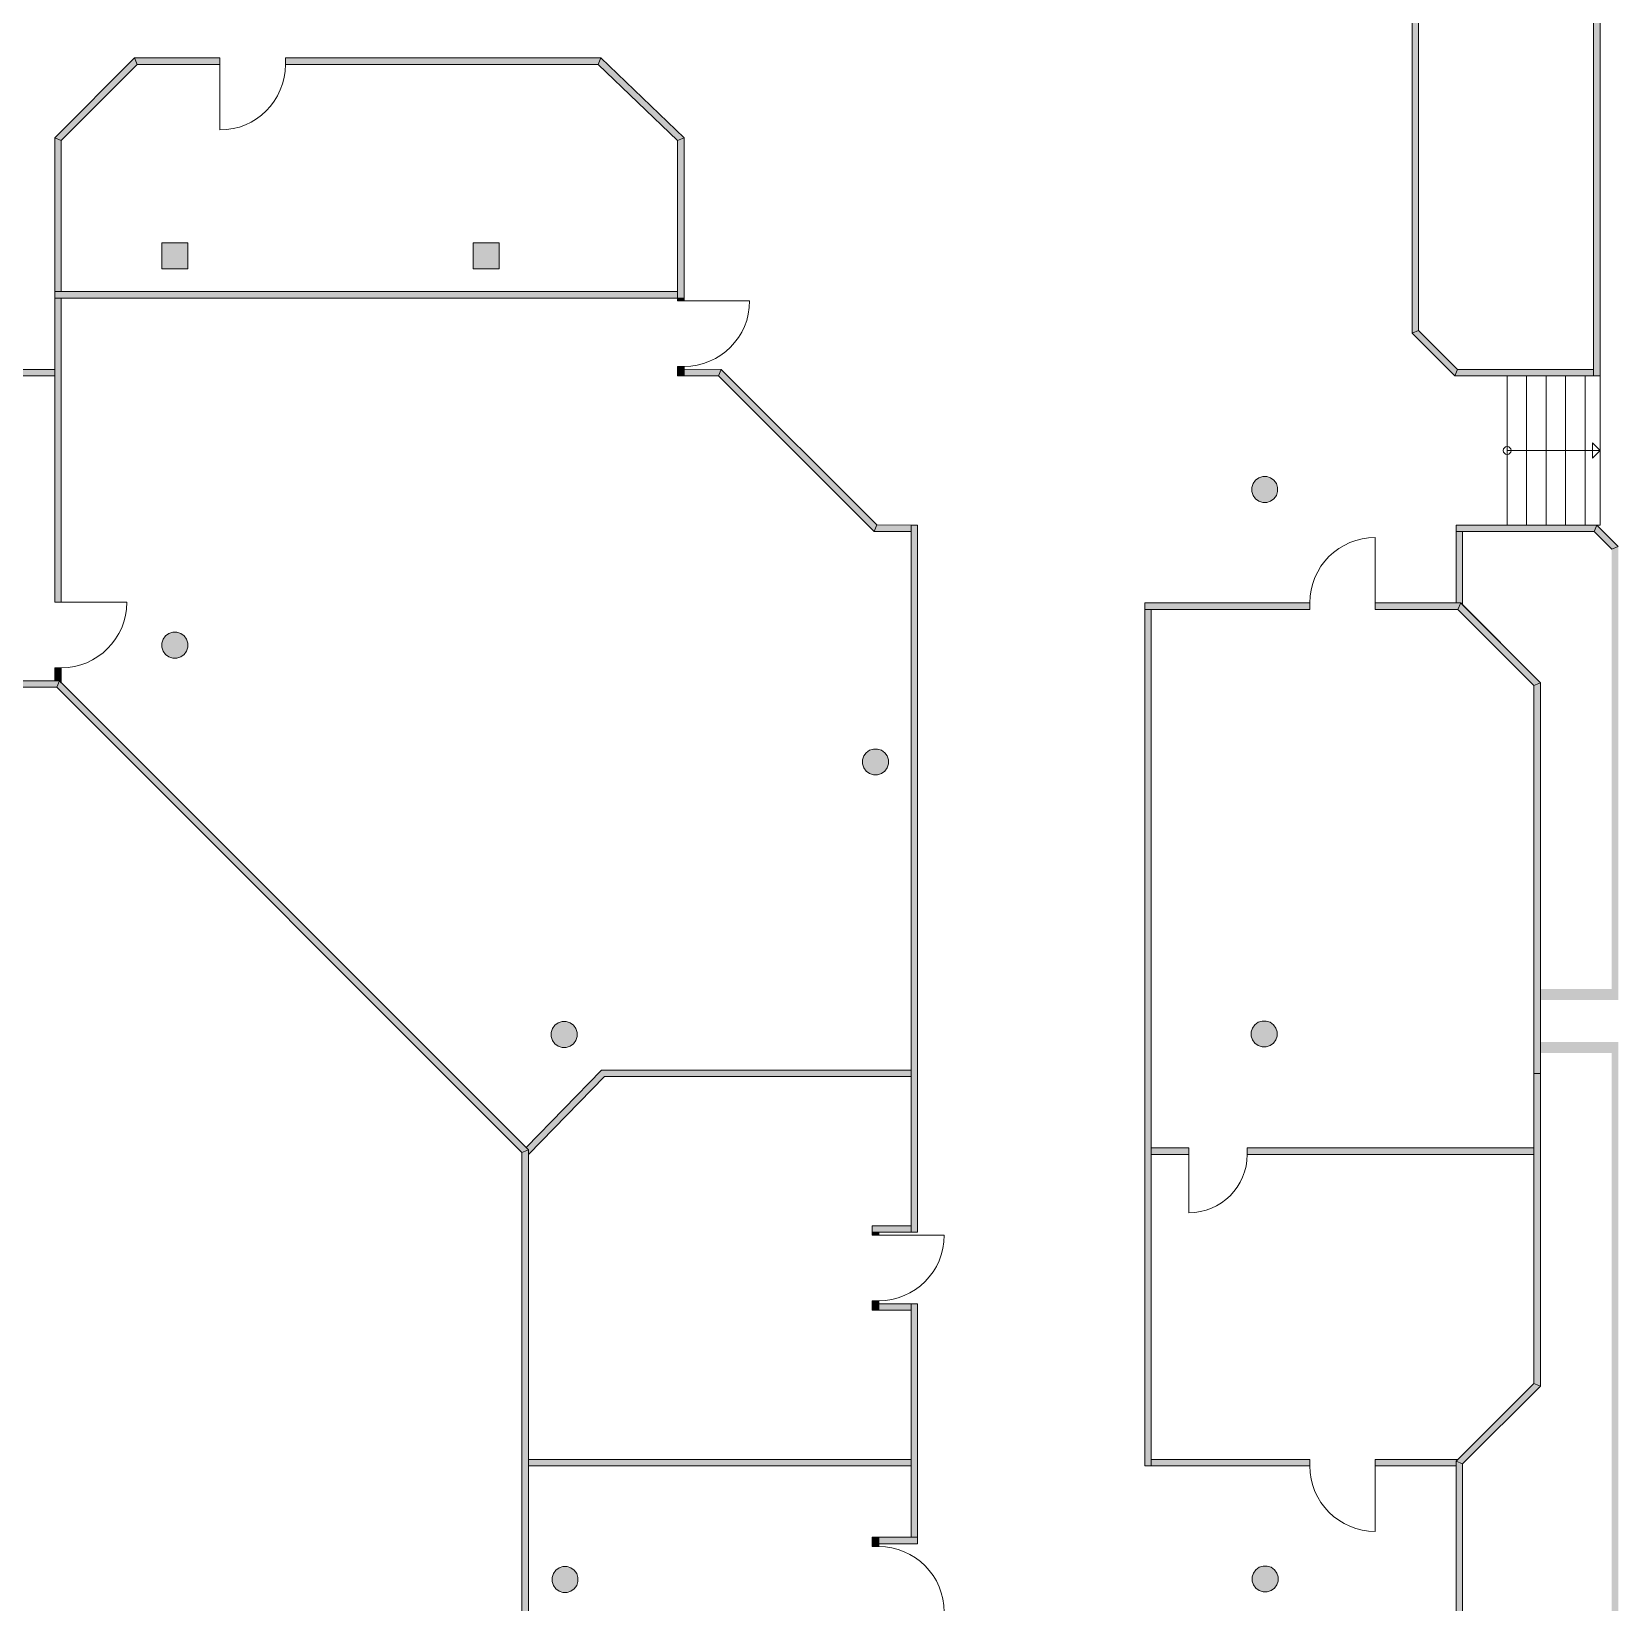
# Model space of a CAD drawing. Header units: inches. Extents: x 33931 to 204452, y 8264 to 159539.
# Drawn here: x 134395 to 158851, y 33762 to 57968 of the extents above; entities that cross this region are included whole.
import ezdxf

# ---------------------------------------------------------------- set-up
doc = ezdxf.new("R2010")
doc.units = ezdxf.units.IN
doc.header["$LTSCALE"] = 200
doc.header["$MEASUREMENT"] = 0
doc.linetypes.add('AUSGEZOGEN', pattern=[0])
doc.linetypes.add('Standardmuster', pattern=[0])
doc.layers.add('Grundebene', color=7, linetype='Continuous')

# ---------------------------------------------------------------- blocks, each defined once
blk = doc.blocks.new('COMPLEXOBJECT_14-346B')
at = {"layer": 'Grundebene', "color": 18, "linetype": 'AUSGEZOGEN', "lineweight": 13, "true_color": 0x000000}
for points in [[(116895.957615, 52763.75), (110850.957615, 52763.75), (110850.957615, 52663.75), (116895.957615, 52663.75), (116895.957615, 52763.75)], [(117905.957615, 52663.75), (121695.957615, 52663.75), (121695.957615, 52763.75), (117905.957615, 52763.75), (117905.957615, 52663.75)], [(132495.957615, 52763.75), (122705.957615, 52763.75), (122705.957615, 52663.75), (132495.957615, 52663.75), (132495.957615, 52763.75)], [(134750.957615, 52763.75), (133505.957615, 52763.75), (133505.957615, 52663.75), (134750.957615, 52663.75), (134750.957615, 52763.75)]]:
    blk.add_lwpolyline(points, dxfattribs=at)
blk = doc.blocks.new('COMPLEXOBJECT_43-3506')
at = {"layer": 'Grundebene', "color": 18, "linetype": 'AUSGEZOGEN', "lineweight": 13, "true_color": 0x000000}
for points in [[(136021.668295, 57463.75), (137295.957615, 57463.75), (137295.957615, 57563.75), (135980.246935, 57563.75), (136021.668295, 57463.75)], [(143168.874005, 57563.75), (138305.957615, 57563.75), (138305.957615, 57463.75), (143128.693395, 57463.75), (143168.874005, 57563.75)]]:
    blk.add_lwpolyline(points, dxfattribs=at)
blk = doc.blocks.new('COMPLEXOBJECT_56-356E')
at = {"layer": 'Grundebene', "color": 18, "linetype": 'AUSGEZOGEN', "lineweight": 13, "true_color": 0x000000}
for points in [[(154095.957615, 49163.75), (151550.957615, 49163.75), (151550.957615, 49063.75), (154095.957615, 49063.75), (154095.957615, 49163.75)], [(155105.957615, 49163.75), (155105.957615, 49063.75), (156380.246935, 49063.75), (156421.668295, 49163.75), (155105.957615, 49163.75)]]:
    blk.add_lwpolyline(points, dxfattribs=at)
blk = doc.blocks.new('COMPLEXOBJECT_58-3576')
at = {"layer": 'Grundebene', "color": 18, "linetype": 'AUSGEZOGEN', "lineweight": 13, "true_color": 0x000000}
for points in [[(151650.957615, 35863.75), (154095.957615, 35863.75), (154095.957615, 35963.75), (151650.957615, 35963.75), (151650.957615, 35863.75)], [(156350.957615, 35934.46068), (156380.246935, 35963.75), (155105.957615, 35963.75), (155105.957615, 35863.75), (156350.957615, 35863.75), (156350.957615, 35934.46068)]]:
    blk.add_lwpolyline(points, dxfattribs=at)
blk = doc.blocks.new('COMPLEXOBJECT_98-3661')
at = {"layer": 'Grundebene', "color": 18, "linetype": 'AUSGEZOGEN', "lineweight": 13, "true_color": 0x000000}
for points in [[(147350.957615, 39463.75), (147350.957615, 39418.75), (147450.957615, 39418.75), (147450.957615, 39463.75), (147350.957615, 39463.75)], [(147350.957615, 38408.75), (147350.957615, 38263.75), (147450.957615, 38263.75), (147450.957615, 38408.75), (147350.957615, 38408.75)]]:
    blk.add_lwpolyline(points, dxfattribs=at)
blk = doc.blocks.new('COMPLEXOBJECT_100-3669')
at = {"layer": 'Grundebene', "color": 18, "linetype": 'AUSGEZOGEN', "lineweight": 13, "true_color": 0x000000}
for points in [[(147450.999695, 34618.75), (147451.011775, 34763.65), (147351.111775, 34763.65), (147351.099695, 34618.75833), (147450.999695, 34618.75)], [(147450.915525, 33608.75), (147351.015535, 33608.75833), (147351.011775, 33563.75), (147450.911775, 33563.75), (147450.915525, 33608.75)]]:
    blk.add_lwpolyline(points, dxfattribs=at)
blk = doc.blocks.new('COMPLEXOBJECT_101-367E')
at = {"layer": 'Grundebene', "color": 18, "linetype": 'AUSGEZOGEN', "lineweight": 13, "true_color": 0x000000}
for points in [[(144350.957615, 53863.75), (144350.957615, 53819.72189), (144450.957615, 53819.72189), (144450.957615, 53863.75), (144350.957615, 53863.75)], [(144450.957615, 52665.69315), (144450.957615, 52809.72189), (144350.957615, 52809.72189), (144350.957615, 52666.04651), (144450.957615, 52665.69315)]]:
    blk.add_lwpolyline(points, dxfattribs=at)
blk = doc.blocks.new('door-50AD')
at = {"layer": 'Grundebene', "color": 18, "linetype": 'Standardmuster', "lineweight": 13, "true_color": 0x000000}
blk.add_line((155105.957615, 35863.75), (155105.957615, 34853.75), dxfattribs=at)
blk.add_arc((155105.957615, 35863.75), 1010, 180, 270, dxfattribs=at)
blk = doc.blocks.new('door-50FF')
at = {"layer": 'Grundebene', "color": 18, "linetype": 'Standardmuster', "lineweight": 13, "true_color": 0x000000}
blk.add_line((147451, 33609), (148461, 33609), dxfattribs=at)
blk.add_arc((147451, 33609), 1010, 359.9952, 89.9952, dxfattribs=at)
blk = doc.blocks.new('door-5109')
at = {"layer": 'Grundebene', "color": 18, "linetype": 'Standardmuster', "lineweight": 13, "true_color": 0x000000}
blk.add_line((147450.957615, 39418.75), (148460.957615, 39418.75), dxfattribs=at)
blk.add_arc((147450.957615, 39418.75), 1010, 270, 0, dxfattribs=at)
blk = doc.blocks.new('door-5171')
at = {"layer": 'Grundebene', "color": 18, "linetype": 'Standardmuster', "lineweight": 13, "true_color": 0x000000}
blk.add_line((152230.957615, 40663.75), (152230.957615, 39763.75), dxfattribs=at)
blk.add_arc((152230.957615, 40663.75), 900, 270, 0, dxfattribs=at)
blk = doc.blocks.new('door-517B')
at = {"layer": 'Grundebene', "color": 18, "linetype": 'Standardmuster', "lineweight": 13, "true_color": 0x000000}
blk.add_line((155105.957615, 49163.75), (155105.957615, 50173.75), dxfattribs=at)
blk.add_arc((155105.957615, 49163.75), 1010, 90, 180, dxfattribs=at)
blk = doc.blocks.new('door-5183')
at = {"layer": 'Grundebene', "color": 18, "linetype": 'Standardmuster', "lineweight": 13, "true_color": 0x000000}
blk.add_line((144450.957615, 53819.72189), (145460.957615, 53819.72189), dxfattribs=at)
blk.add_arc((144450.957615, 53819.72189), 1010, 270, 0, dxfattribs=at)
blk = doc.blocks.new('door-52A6')
at = {"layer": 'Grundebene', "color": 18, "linetype": 'Standardmuster', "lineweight": 13, "true_color": 0x000000}
blk.add_line((137295.957615, 57463.75), (137295.957615, 56453.75), dxfattribs=at)
blk.add_arc((137295.957615, 57463.75), 1010, 270, 0, dxfattribs=at)
blk = doc.blocks.new('door-52B8')
at = {"layer": 'Grundebene', "color": 18, "linetype": 'Standardmuster', "lineweight": 13, "true_color": 0x000000}
blk.add_line((134850.957615, 49173.75), (135860.957615, 49173.75), dxfattribs=at)
blk.add_arc((134850.957615, 49173.75), 1010, 270, 0, dxfattribs=at)

msp = doc.modelspace()

# ---------------------------------------------------------------- hatches: boundary and pattern name
at = {"layer": 'Grundebene', "true_color": 0x000000, "transparency": 33554687}
for points in [[(155771.668295, 59428.80654), (155771.668295, 53363.75), (155671.668295, 53322.32865), (155671.668295, 59387.73138)], [(158571.668295, 58413.75), (158571.668295, 52663.75), (158471.668295, 52663.75), (158471.668295, 58372.32865)], [(136021.668295, 57463.75), (134850.957615, 56293.03932), (134750.957615, 56334.46068), (135980.246935, 57563.75)], [(137295.957615, 57463.75), (136021.668295, 57463.75), (135980.246935, 57563.75), (137295.957615, 57563.75)], [(138305.957615, 57563.75), (143168.874005, 57563.75), (143128.693395, 57463.75), (138305.957615, 57463.75)], [(144350.957615, 56292.41346), (143128.693395, 57463.75), (143168.874005, 57563.75), (144450.957615, 56335.08654)], [(134750.957615, 53963.75), (134750.957615, 56334.46068), (134850.957615, 56293.03932), (134850.957615, 53963.75)], [(144350.957615, 53863.75), (144350.957615, 56292.41346), (144450.957615, 56335.08654), (144450.957615, 53863.75)], [(136800.957615, 54313.75), (136400.957615, 54313.75), (136400.957615, 54713.75), (136800.957615, 54713.75)], [(141600.957615, 54313.75), (141200.957615, 54313.75), (141200.957615, 54713.75), (141600.957615, 54713.75)], [(144350.957615, 53863.75), (134750.957615, 53863.75), (134750.957615, 53963.75), (144350.957615, 53963.75)], [(134750.957615, 53863.75), (134850.957615, 53863.75), (134850.957615, 49173.75), (134750.957615, 49173.75)], [(144350.957615, 53819.72189), (144350.957615, 53863.75), (144450.957615, 53863.75), (144450.957615, 53819.72189)], [(155771.668295, 53363.75), (156371.668295, 52763.75), (156330.246935, 52663.75), (155671.668295, 53322.32865)], [(133505.957615, 52763.75), (134750.957615, 52763.75), (134750.957615, 52663.75), (133505.957615, 52663.75)], [(144450.957615, 52809.72189), (144450.957615, 52665.69315), (144350.957615, 52666.04651), (144350.957615, 52809.72189)], [(144980.163515, 52663.82311), (144450.957615, 52665.69315), (144450.957615, 52765.69378), (145021.716745, 52763.6769)], [(145021.716745, 52763.6769), (147421.747675, 50366.05537), (147380.144745, 50266.23694), (144980.163515, 52663.82311)], [(156371.668295, 52763.75), (158471.668295, 52763.75), (158471.668295, 52663.75), (156330.246935, 52663.75)], [(153369.411475, 51112.92448), (153432.503755, 51112.92448), (153492.508065, 51093.42789), (153543.550795, 51056.34318), (153580.635505, 51005.30046), (153600.132085, 50945.29614), (153600.132085, 50882.20386), (153580.635505, 50822.19955), (153543.550795, 50771.15682), (153492.508065, 50734.07211), (153432.503755, 50714.57553), (153369.411475, 50714.57553), (153309.407155, 50734.07211), (153258.364435, 50771.15682), (153221.279725, 50822.19955), (153201.783135, 50882.20386), (153201.783135, 50945.29614), (153221.279725, 51005.30046), (153258.364435, 51056.34318), (153309.407155, 51093.42789)], [(147421.747675, 50366.05537), (147950.868145, 50363.74618), (147951.046925, 50263.74619), (147380.144745, 50266.23694)], [(147951.046925, 50263.74619), (147950.868145, 50363.74618), (148050.868295, 50363.75382), (148050.926295, 39463.75053), (147950.926145, 39463.75), (147950.913375, 41863.75)], [(156350.957615, 50363.75), (158521.668295, 50363.75), (158480.246935, 50263.75), (156350.957615, 50263.75)], [(156350.957615, 49163.75), (156350.957615, 50263.75), (156450.957615, 50263.75), (156450.957615, 49134.46068), (156421.668295, 49163.75)], [(158521.668295, 50363.75), (158850.957615, 50034.46068), (158750.957615, 49993.03932), (158480.246935, 50263.75)], [(151550.957615, 49163.75), (154095.957615, 49163.75), (154095.957615, 49063.75), (151550.957615, 49063.75)], [(155105.957615, 49063.75), (155105.957615, 49163.75), (156421.668295, 49163.75), (156380.246935, 49063.75)], [(156421.668295, 49163.75), (157650.957615, 47934.46068), (157550.957615, 47893.03932), (156380.246935, 49063.75)], [(151550.957615, 35863.75), (151550.957615, 49063.75), (151650.957615, 49063.75), (151650.957615, 35863.75)], [(136569.411475, 48712.92448), (136632.503755, 48712.92448), (136692.508065, 48693.42789), (136743.550795, 48656.34318), (136780.635505, 48605.30046), (136800.132085, 48545.29614), (136800.132085, 48482.20386), (136780.635505, 48422.19955), (136743.550795, 48371.15682), (136692.508065, 48334.07211), (136632.503755, 48314.57553), (136569.411475, 48314.57553), (136509.407155, 48334.07211), (136458.364435, 48371.15682), (136421.279725, 48422.19955), (136401.783135, 48482.20386), (136401.783135, 48545.29614), (136421.279725, 48605.30046), (136458.364435, 48656.34318), (136509.407155, 48693.42789)], [(134780.175505, 47863.75), (119800.957615, 47863.75), (119800.957615, 47963.75), (134821.739715, 47963.75)], [(134850.957615, 48163.75), (134850.957615, 47934.53153), (134821.739715, 47963.75), (134750.957615, 47963.75), (134750.957615, 48163.75)], [(141950.986285, 40693.08187), (134780.175505, 47863.75), (134821.739715, 47963.75), (142050.928945, 40734.41813)], [(157650.957615, 47934.46068), (157650.957615, 41913.75), (157550.957615, 41913.75), (157550.957615, 47893.03932)], [(147369.411475, 46912.92448), (147432.503755, 46912.92448), (147492.508065, 46893.42789), (147543.550795, 46856.34318), (147580.635505, 46805.30046), (147600.132085, 46745.29614), (147600.132085, 46682.20386), (147580.635505, 46622.19955), (147543.550795, 46571.15682), (147492.508065, 46534.07211), (147432.503755, 46514.57553), (147369.411475, 46514.57553), (147309.407155, 46534.07211), (147258.364435, 46571.15682), (147221.279725, 46622.19955), (147201.783135, 46682.20386), (147201.783135, 46745.29614), (147221.279725, 46805.30046), (147258.364435, 46856.34318), (147309.407155, 46893.42789)], [(157650.957615, 43215), (158750.957615, 43215), (158750.957615, 43045), (157650.957615, 43045)], [(142569.411475, 42712.92448), (142632.503755, 42712.92448), (142692.508065, 42693.42789), (142743.550795, 42656.34318), (142780.635505, 42605.30046), (142800.132085, 42545.29614), (142800.132085, 42482.20386), (142780.635505, 42422.19955), (142743.550795, 42371.15682), (142692.508065, 42334.07211), (142632.503755, 42314.57553), (142569.411475, 42314.57553), (142509.407155, 42334.07211), (142458.364435, 42371.15682), (142421.279725, 42422.19955), (142401.783135, 42482.20386), (142401.783135, 42545.29614), (142421.279725, 42605.30046), (142458.364435, 42656.34318), (142509.407155, 42693.42789)], [(153592.958865, 42552.46936), (153592.958865, 42489.37709), (153573.462275, 42429.37277), (153536.377575, 42378.33004), (153485.334845, 42341.24534), (153425.330525, 42321.74875), (153362.238255, 42321.74875), (153302.233935, 42341.24534), (153251.191215, 42378.33004), (153214.106505, 42429.37277), (153194.609915, 42489.37709), (153194.609915, 42552.46936), (153214.106505, 42612.47368), (153251.191215, 42663.5164), (153302.233935, 42700.60111), (153362.238255, 42720.0977), (153425.330525, 42720.0977), (153485.334845, 42700.60111), (153536.377575, 42663.5164), (153573.462275, 42612.47368)], [(157650.957615, 42398.75), (158750.957615, 42398.75), (158750.957615, 42228.75), (157650.957615, 42228.75)], [(142050.928945, 40662.80092), (143222.037695, 41863.75), (143222.037695, 41963.75), (143179.877525, 41963.75), (142015.571154, 40769.776619), (142050.928945, 40734.41813)], [(147950.912845, 41963.75), (143222.037695, 41963.75), (143222.037695, 41863.75), (147950.912845, 41863.75)], [(157650.957615, 41913.75), (157650.957615, 37093.03932), (157550.957615, 37134.46068), (157550.957615, 41913.75)], [(141950.986775, 15492.729), (141950.986375, 35963.75), (141950.986285, 40693.08187), (142050.928945, 40734.41813), (142050.928855, 35963.75), (142050.928455, 15534.77101)], [(151650.957615, 40663.75), (151650.957615, 40763.75), (152230.957615, 40763.75), (152230.957615, 40663.75)], [(153130.957615, 40663.75), (153130.957615, 40763.75), (157550.957615, 40763.75), (157550.957615, 40663.75)], [(147350.957615, 39563.75), (147950.925615, 39563.75), (147950.925875, 39463.75), (147350.957615, 39463.75)], [(147350.957615, 39418.75), (147350.957615, 39463.75), (147450.957615, 39463.75), (147450.957615, 39418.75)], [(147350.957615, 38263.75), (147350.957615, 38408.75), (147450.957615, 38408.75), (147450.957615, 38263.75)], [(147950.932265, 38263.75), (147450.957615, 38263.75), (147450.957615, 38363.75), (147950.931995, 38363.75)], [(148050.932155, 38363.75054), (148050.951305, 34763.65), (147950.951145, 34763.65), (147950.931995, 38363.75)], [(157650.957615, 37093.03932), (156450.957615, 35893.03932), (156350.957615, 35934.46068), (157550.957615, 37134.46068)], [(142050.928845, 35963.75), (147950.944765, 35963.75), (147950.945025, 35863.75), (142050.928845, 35863.75)], [(154095.957615, 35863.75), (151650.957615, 35863.75), (151650.957615, 35963.75), (154095.957615, 35963.75)], [(156380.246935, 35963.75), (156350.957615, 35934.46068), (156350.957615, 35863.75), (155105.957615, 35863.75), (155105.957615, 35963.75)], [(156450.957615, 35893.03932), (156450.957615, 31693.03932), (156350.957615, 31734.46068), (156350.957615, 35934.46068)], [(147451.011775, 34763.65), (147450.999695, 34618.75), (147351.099695, 34618.75833), (147351.111775, 34763.65)], [(148050.951835, 34663.75), (147451.003445, 34663.75), (147451.011775, 34763.65), (148050.951305, 34763.65)], [(142583.891725, 34312.92448), (142646.984005, 34312.92448), (142706.988325, 34293.42789), (142758.031045, 34256.34318), (142795.115755, 34205.30046), (142814.612345, 34145.29614), (142814.612345, 34082.20387), (142795.115755, 34022.19955), (142758.031045, 33971.15682), (142706.988325, 33934.07211), (142646.984005, 33914.57553), (142583.891725, 33914.57553), (142523.887415, 33934.07211), (142472.844685, 33971.15682), (142435.759975, 34022.19955), (142416.263395, 34082.20387), (142416.263395, 34145.29614), (142435.759975, 34205.30046), (142472.844685, 34256.34318), (142523.887415, 34293.42789)], [(153376.718505, 34320.0977), (153439.810785, 34320.0977), (153499.815105, 34300.60111), (153550.857825, 34263.5164), (153587.942535, 34212.47368), (153607.439115, 34152.46936), (153607.439115, 34089.37709), (153587.942535, 34029.37277), (153550.857825, 33978.33004), (153499.815105, 33941.24534), (153439.810785, 33921.74875), (153376.718505, 33921.74875), (153316.714185, 33941.24534), (153265.671465, 33978.33004), (153228.586755, 34029.37277), (153209.090175, 34089.37709), (153209.090175, 34152.46936), (153228.586755, 34212.47368), (153265.671465, 34263.5164), (153316.714185, 34300.60111)]]:
    msp.add_hatch(color=18, dxfattribs=at).paths.add_polyline_path(points, flags=0)
h = msp.add_hatch(color=18, dxfattribs=at)
h.paths.add_polyline_path([(158850.677136, 42398.75), (158750.677136, 42398.75), (158750.677136, 29373.802859), (158850.677136, 29334.258109)], flags=0)
h.paths.add_polyline_path([(158750.677136, 49993.319799), (158750.677136, 43045.144323), (158850.677136, 43045.144323), (158850.677136, 50034.741159)], flags=0)

# ---------------------------------------------------------------- linework, layer by layer
at = {"layer": 'Grundebene', "color": 18, "linetype": 'AUSGEZOGEN', "lineweight": 13, "true_color": 0x000000}
for p, q in [((155771.668295, 53363.75), (155771.668295, 59428.80654)), ((155671.668295, 59387.73138), (155671.668295, 53322.32865)), ((158471.668295, 58372.32865), (158471.668295, 52763.75)), ((158571.668295, 56363.5685), (158571.668295, 58413.75)), ((135980.246935, 57563.75), (134750.957615, 56334.46068)), ((137295.957615, 57563.75), (135980.246935, 57563.75)), ((137295.957615, 57563.75), (137295.957615, 57463.75)), ((137295.957615, 57463.75), (137295.957615, 57563.75)), ((143168.874005, 57563.75), (138305.957615, 57563.75)), ((138305.957615, 57463.75), (138305.957615, 57563.75)), ((138305.957615, 57563.75), (138305.957615, 57463.75)), ((144450.957615, 56335.08654), (143168.874005, 57563.75)), ((134850.957615, 56293.03932), (136021.668295, 57463.75)), ((136021.668295, 57463.75), (137295.957615, 57463.75)), ((138305.957615, 57463.75), (143128.693395, 57463.75)), ((143128.693395, 57463.75), (144350.957615, 56292.41346)), ((134750.957615, 56334.46068), (134750.957615, 53963.75)), ((134850.957615, 53963.75), (134850.957615, 56293.03932)), ((144350.957615, 56292.41346), (144350.957615, 53963.75)), ((144450.957615, 53863.75), (144450.957615, 56335.08654)), ((158571.668295, 56363.5685), (158571.668295, 52663.75)), ((158571.668295, 52663.75), (158571.668295, 56363.5685)), ((136800.957615, 54713.75), (136400.957615, 54713.75)), ((136400.957615, 54713.75), (136400.957615, 54313.75)), ((136800.957615, 54313.75), (136800.957615, 54713.75)), ((141600.957615, 54713.75), (141200.957615, 54713.75)), ((141200.957615, 54713.75), (141200.957615, 54313.75)), ((141600.957615, 54313.75), (141600.957615, 54713.75)), ((136400.957615, 54313.75), (136800.957615, 54313.75)), ((141200.957615, 54313.75), (141600.957615, 54313.75)), ((134750.957615, 53963.75), (134750.957615, 53863.75)), ((134750.957615, 53863.75), (134750.957615, 52763.75)), ((144350.957615, 53963.75), (134850.957615, 53963.75)), ((134850.957615, 53863.75), (144350.957615, 53863.75)), ((144350.957615, 53863.75), (144350.957615, 53819.72189)), ((144450.957615, 53819.72189), (144350.957615, 53819.72189)), ((144450.957615, 53819.72189), (144450.957615, 53863.75)), ((155671.668295, 53322.32865), (156330.246935, 52663.75)), ((156371.668295, 52763.75), (155771.668295, 53363.75)), ((134750.957615, 52763.75), (133505.957615, 52763.75)), ((133505.957615, 52663.75), (134750.957615, 52663.75)), ((134750.957615, 52663.75), (134750.957615, 49173.75)), ((144350.957615, 52809.72189), (144450.957615, 52809.72189)), ((144350.957615, 52809.72189), (144350.957615, 52666.04651)), ((144350.957615, 52666.04651), (144450.957615, 52665.69315)), ((144450.957615, 52765.69378), (144450.957615, 52809.72189)), ((145021.716745, 52763.6769), (144450.957615, 52765.69378)), ((144450.957615, 52665.69315), (144980.163515, 52663.82311)), ((144980.163515, 52663.82311), (147380.144745, 50266.23694)), ((147421.747675, 50366.05537), (145021.716745, 52763.6769)), ((156330.246935, 52663.75), (158471.668295, 52663.75)), ((158471.668295, 52763.75), (156371.668295, 52763.75)), ((157138.498045, 52663.75), (157138.498045, 50363.75)), ((157438.498045, 52663.75), (157138.498045, 52663.75)), ((157738.498045, 52663.75), (157438.498045, 52663.75)), ((157438.498045, 52663.75), (157438.498045, 50363.75)), ((158038.498045, 52663.75), (157738.498045, 52663.75)), ((157738.498045, 52663.75), (157738.498045, 50363.75)), ((158338.498045, 52663.75), (158038.498045, 52663.75)), ((158038.498045, 52663.75), (158038.498045, 50363.75)), ((158571.668295, 52663.75), (158338.498045, 52663.75)), ((158338.498045, 52663.75), (158338.498045, 50363.75)), ((158471.668295, 52663.75), (158571.668295, 52663.75)), ((158571.668295, 50363.75), (158571.668295, 52663.75)), ((157138.498045, 51513.75), (158571.668295, 51513.75)), ((153221.279725, 51005.30046), (153201.783135, 50945.29614)), ((153201.783135, 50945.29614), (153201.783135, 50882.20386)), ((153201.783135, 50882.20386), (153221.279725, 50822.19955)), ((153258.364435, 51056.34318), (153221.279725, 51005.30046)), ((153309.407155, 51093.42789), (153258.364435, 51056.34318)), ((153369.411475, 51112.92448), (153309.407155, 51093.42789)), ((153432.503755, 51112.92448), (153369.411475, 51112.92448)), ((153492.508065, 51093.42789), (153432.503755, 51112.92448)), ((153543.550795, 51056.34318), (153492.508065, 51093.42789)), ((153580.635505, 51005.30046), (153543.550795, 51056.34318)), ((153600.132085, 50945.29614), (153580.635505, 51005.30046)), ((153580.635505, 50822.19955), (153600.132085, 50882.20386)), ((153600.132085, 50882.20386), (153600.132085, 50945.29614)), ((153221.279725, 50822.19955), (153258.364435, 50771.15682)), ((153258.364435, 50771.15682), (153309.407155, 50734.07211)), ((153309.407155, 50734.07211), (153369.411475, 50714.57553)), ((153369.411475, 50714.57553), (153432.503755, 50714.57553)), ((153432.503755, 50714.57553), (153492.508065, 50734.07211)), ((153492.508065, 50734.07211), (153543.550795, 50771.15682)), ((153543.550795, 50771.15682), (153580.635505, 50822.19955)), ((147380.144745, 50266.23694), (147951.046925, 50263.74619)), ((147950.868145, 50363.74618), (147421.747675, 50366.05537)), ((148050.868295, 50363.75382), (147950.868145, 50363.74618)), ((147951.046925, 50263.74619), (147950.913375, 41863.75)), ((148050.926295, 39463.75053), (148050.868295, 50363.75382)), ((156350.957615, 50363.75), (156350.957615, 50263.75)), ((158521.668295, 50363.75), (156350.957615, 50363.75)), ((156350.957615, 50263.75), (156350.957615, 49163.75)), ((156450.957615, 49134.46068), (156450.957615, 50263.75)), ((156450.957615, 50263.75), (158480.246935, 50263.75)), ((157138.498045, 50363.75), (157438.498045, 50363.75)), ((157438.498045, 50363.75), (157738.498045, 50363.75)), ((157738.498045, 50363.75), (158038.498045, 50363.75)), ((158038.498045, 50363.75), (158338.498045, 50363.75)), ((158338.498045, 50363.75), (158571.668295, 50363.75)), ((158480.246935, 50263.75), (158750.957615, 49993.03932)), ((158521.668295, 50363.75), (158850.957615, 50034.46068)), ((158850.957615, 50034.46068), (158521.668295, 50363.75)), ((158571.668295, 50363.75), (158521.668295, 50363.75)), ((134750.957615, 49173.75), (134850.957615, 49173.75)), ((134850.957615, 49173.75), (134750.957615, 49173.75)), ((151550.957615, 49163.75), (151550.957615, 49063.75)), ((154095.957615, 49163.75), (151550.957615, 49163.75)), ((154095.957615, 49163.75), (154095.957615, 49063.75)), ((154095.957615, 49063.75), (154095.957615, 49163.75)), ((156350.957615, 49163.75), (155105.957615, 49163.75)), ((155105.957615, 49063.75), (155105.957615, 49163.75)), ((155105.957615, 49163.75), (155105.957615, 49063.75)), ((151550.957615, 49063.75), (151550.957615, 35863.75)), ((151650.957615, 49063.75), (154095.957615, 49063.75)), ((151650.957615, 35963.75), (151650.957615, 49063.75)), ((155105.957615, 49063.75), (156380.246935, 49063.75)), ((156380.246935, 49063.75), (157550.957615, 47893.03932)), ((157650.957615, 47934.46068), (156450.957615, 49134.46068)), ((136509.407155, 48693.42789), (136458.364435, 48656.34318)), ((136569.411475, 48712.92448), (136509.407155, 48693.42789)), ((136632.503755, 48712.92448), (136569.411475, 48712.92448)), ((136692.508065, 48693.42789), (136632.503755, 48712.92448)), ((136743.550795, 48656.34318), (136692.508065, 48693.42789)), ((136421.279725, 48605.30046), (136401.783135, 48545.29614)), ((136401.783135, 48545.29614), (136401.783135, 48482.20386)), ((136401.783135, 48482.20386), (136421.279725, 48422.19955)), ((136458.364435, 48656.34318), (136421.279725, 48605.30046)), ((136780.635505, 48605.30046), (136743.550795, 48656.34318)), ((136800.132085, 48545.29614), (136780.635505, 48605.30046)), ((136780.635505, 48422.19955), (136800.132085, 48482.20386)), ((136800.132085, 48482.20386), (136800.132085, 48545.29614)), ((136421.279725, 48422.19955), (136458.364435, 48371.15682)), ((136458.364435, 48371.15682), (136509.407155, 48334.07211)), ((136509.407155, 48334.07211), (136569.411475, 48314.57553)), ((136569.411475, 48314.57553), (136632.503755, 48314.57553)), ((136632.503755, 48314.57553), (136692.508065, 48334.07211)), ((136692.508065, 48334.07211), (136743.550795, 48371.15682)), ((136743.550795, 48371.15682), (136780.635505, 48422.19955)), ((134821.739715, 47963.75), (123950.957615, 47963.75)), ((134850.957615, 48163.75), (134750.957615, 48163.75)), ((134750.957615, 48163.75), (134850.957615, 48163.75)), ((134750.957615, 47963.75), (134821.739715, 47963.75)), ((134780.175505, 47863.75), (134821.739715, 47963.75)), ((134821.739715, 47963.75), (134780.175505, 47863.75)), ((142050.928945, 40734.41813), (134821.739715, 47963.75)), ((134821.739715, 47963.75), (134850.957615, 47934.53153)), ((134850.957615, 47934.53153), (134850.957615, 48163.75)), ((157650.957615, 41913.75), (157650.957615, 47934.46068)), ((123950.957615, 47863.75), (134780.175505, 47863.75)), ((134780.175505, 47863.75), (141950.986285, 40693.08187)), ((157550.957615, 47893.03932), (157550.957615, 41913.75)), ((147221.279725, 46805.30046), (147201.783135, 46745.29614)), ((147201.783135, 46745.29614), (147201.783135, 46682.20386)), ((147258.364435, 46856.34318), (147221.279725, 46805.30046)), ((147309.407155, 46893.42789), (147258.364435, 46856.34318)), ((147369.411475, 46912.92448), (147309.407155, 46893.42789)), ((147432.503755, 46912.92448), (147369.411475, 46912.92448)), ((147492.508065, 46893.42789), (147432.503755, 46912.92448)), ((147543.550795, 46856.34318), (147492.508065, 46893.42789)), ((147580.635505, 46805.30046), (147543.550795, 46856.34318)), ((147600.132085, 46745.29614), (147580.635505, 46805.30046)), ((147600.132085, 46682.20386), (147600.132085, 46745.29614)), ((147201.783135, 46682.20386), (147221.279725, 46622.19955)), ((147221.279725, 46622.19955), (147258.364435, 46571.15682)), ((147258.364435, 46571.15682), (147309.407155, 46534.07211)), ((147309.407155, 46534.07211), (147369.411475, 46514.57553)), ((147369.411475, 46514.57553), (147432.503755, 46514.57553)), ((147432.503755, 46514.57553), (147492.508065, 46534.07211)), ((147492.508065, 46534.07211), (147543.550795, 46571.15682)), ((147543.550795, 46571.15682), (147580.635505, 46622.19955)), ((147580.635505, 46622.19955), (147600.132085, 46682.20386)), ((142421.279725, 42605.30046), (142401.783135, 42545.29614)), ((142458.364435, 42656.34318), (142421.279725, 42605.30046)), ((142509.407155, 42693.42789), (142458.364435, 42656.34318)), ((142569.411475, 42712.92448), (142509.407155, 42693.42789)), ((142632.503755, 42712.92448), (142569.411475, 42712.92448)), ((142692.508065, 42693.42789), (142632.503755, 42712.92448)), ((142743.550795, 42656.34318), (142692.508065, 42693.42789)), ((142780.635505, 42605.30046), (142743.550795, 42656.34318)), ((142800.132085, 42545.29614), (142780.635505, 42605.30046)), ((153214.106505, 42612.47368), (153194.609915, 42552.46936)), ((153251.191215, 42663.5164), (153214.106505, 42612.47368)), ((153302.233935, 42700.60111), (153251.191215, 42663.5164)), ((153362.238255, 42720.0977), (153302.233935, 42700.60111)), ((153425.330525, 42720.0977), (153362.238255, 42720.0977)), ((153485.334845, 42700.60111), (153425.330525, 42720.0977)), ((153536.377575, 42663.5164), (153485.334845, 42700.60111)), ((153573.462275, 42612.47368), (153536.377575, 42663.5164)), ((153592.958865, 42552.46936), (153573.462275, 42612.47368)), ((142401.783135, 42545.29614), (142401.783135, 42482.20386)), ((142401.783135, 42482.20386), (142421.279725, 42422.19955)), ((142421.279725, 42422.19955), (142458.364435, 42371.15682)), ((142458.364435, 42371.15682), (142509.407155, 42334.07211)), ((142509.407155, 42334.07211), (142569.411475, 42314.57553)), ((142569.411475, 42314.57553), (142632.503755, 42314.57553)), ((142632.503755, 42314.57553), (142692.508065, 42334.07211)), ((142692.508065, 42334.07211), (142743.550795, 42371.15682)), ((142743.550795, 42371.15682), (142780.635505, 42422.19955)), ((142780.635505, 42422.19955), (142800.132085, 42482.20386)), ((142800.132085, 42482.20386), (142800.132085, 42545.29614)), ((153194.609915, 42552.46936), (153194.609915, 42489.37709)), ((153194.609915, 42489.37709), (153214.106505, 42429.37277)), ((153214.106505, 42429.37277), (153251.191215, 42378.33004)), ((153251.191215, 42378.33004), (153302.233935, 42341.24534)), ((153302.233935, 42341.24534), (153362.238255, 42321.74875)), ((153362.238255, 42321.74875), (153425.330525, 42321.74875)), ((153425.330525, 42321.74875), (153485.334845, 42341.24534)), ((153485.334845, 42341.24534), (153536.377575, 42378.33004)), ((153536.377575, 42378.33004), (153573.462275, 42429.37277)), ((153573.462275, 42429.37277), (153592.958865, 42489.37709)), ((153592.958865, 42489.37709), (153592.958865, 42552.46936)), ((143179.877525, 41963.75), (142015.571155, 40769.77662)), ((142050.928945, 40662.80092), (143222.037695, 41863.75)), ((147950.912845, 41963.75), (143179.877525, 41963.75)), ((143222.037695, 41863.75), (147950.913375, 41863.75)), ((147950.913375, 41863.75), (147950.912845, 41963.75)), ((147950.913375, 41863.75), (147950.926145, 39463.75)), ((157550.957615, 41913.75), (157550.957615, 37134.46068)), ((157650.957615, 37093.03932), (157650.957615, 41913.75)), ((142050.928945, 40734.41813), (141950.986285, 40693.08187)), ((141950.986285, 40693.08187), (142050.928945, 40734.41813)), ((141950.986285, 40693.08187), (141950.986375, 35963.75)), ((142015.571155, 40769.77662), (142050.928945, 40734.41813)), ((142050.928855, 35963.75), (142050.928945, 40734.41813)), ((142050.928945, 40734.41813), (142050.928945, 40662.80092)), ((151650.957615, 40763.75), (152230.957615, 40763.75)), ((151650.957615, 40663.75), (152230.957615, 40663.75)), ((152230.957615, 40763.75), (152230.957615, 40663.75)), ((153130.957615, 40763.75), (153130.957615, 40663.75)), ((153130.957615, 40763.75), (157550.957615, 40763.75)), ((153130.957615, 40663.75), (157550.957615, 40663.75)), ((147350.957615, 39563.75), (147350.957615, 39463.75)), ((147950.925615, 39563.75), (147350.957615, 39563.75)), ((147350.957615, 39463.75), (147350.957615, 39418.75)), ((147450.957615, 39418.75), (147350.957615, 39418.75)), ((147450.957615, 39418.75), (147350.957615, 39418.75)), ((147450.957615, 39463.75), (147950.925875, 39463.75)), ((147950.925875, 39463.75), (147950.925615, 39563.75)), ((147950.926145, 39463.75), (148050.926295, 39463.75053)), ((147350.957615, 38408.75), (147450.957615, 38408.75)), ((147350.957615, 38408.75), (147450.957615, 38408.75)), ((147450.957615, 38363.75), (147450.957615, 38408.75)), ((147350.957615, 38263.75), (147450.957615, 38263.75)), ((147950.931995, 38363.75), (147450.957615, 38363.75)), ((147450.957615, 38263.75), (147950.932265, 38263.75)), ((148050.932155, 38363.75054), (147950.931995, 38363.75)), ((147950.931995, 38363.75), (147950.951145, 34763.65)), ((147950.932265, 38263.75), (147950.931995, 38363.75)), ((148050.951305, 34763.65), (148050.932155, 38363.75054)), ((157550.957615, 37134.46068), (156380.246935, 35963.75)), ((156450.957615, 35893.03932), (157650.957615, 37093.03932)), ((141950.986375, 35963.75), (141950.986775, 15492.729)), ((142050.928455, 15534.77101), (142050.928855, 35963.75)), ((142050.928845, 35963.75), (142050.928845, 35863.75)), ((147950.944765, 35963.75), (142050.928845, 35963.75)), ((147950.945025, 35863.75), (147950.944765, 35963.75)), ((154095.957615, 35963.75), (151650.957615, 35963.75)), ((154095.957615, 35963.75), (154095.957615, 35863.75)), ((155105.957615, 35863.75), (155105.957615, 35963.75)), ((156380.246935, 35963.75), (155105.957615, 35963.75)), ((142050.928845, 35863.75), (147950.945025, 35863.75)), ((151550.957615, 35863.75), (151650.957615, 35863.75)), ((151650.957615, 35863.75), (154095.957615, 35863.75)), ((155105.957615, 35863.75), (156350.957615, 35863.75)), ((156350.957615, 35863.75), (156350.957615, 31734.46068)), ((156450.957615, 31693.03932), (156450.957615, 35893.03932)), ((147351.111775, 34763.65), (147351.099695, 34618.75833)), ((147451.011775, 34763.65), (147351.111775, 34763.65)), ((147950.951145, 34763.65), (147451.011775, 34763.65)), ((148050.951835, 34663.75), (148050.951305, 34763.65)), ((147450.999695, 34618.75), (147351.099695, 34618.75833)), ((147351.099695, 34618.75833), (147450.999731, 34618.750001)), ((147450.999695, 34618.75), (147451.003445, 34663.75)), ((147451.003445, 34663.75), (148050.951835, 34663.75)), ((142472.844685, 34256.34318), (142435.759975, 34205.30046)), ((142523.887415, 34293.42789), (142472.844685, 34256.34318)), ((142583.891725, 34312.92448), (142523.887415, 34293.42789)), ((142646.984005, 34312.92448), (142583.891725, 34312.92448)), ((142706.988325, 34293.42789), (142646.984005, 34312.92448)), ((142758.031045, 34256.34318), (142706.988325, 34293.42789)), ((142795.115755, 34205.30046), (142758.031045, 34256.34318)), ((153265.671465, 34263.5164), (153228.586755, 34212.47368)), ((153316.714185, 34300.60111), (153265.671465, 34263.5164)), ((153376.718505, 34320.0977), (153316.714185, 34300.60111)), ((153439.810785, 34320.0977), (153376.718505, 34320.0977)), ((153499.815105, 34300.60111), (153439.810785, 34320.0977)), ((153550.857825, 34263.5164), (153499.815105, 34300.60111)), ((153587.942535, 34212.47368), (153550.857825, 34263.5164)), ((142435.759975, 34205.30046), (142416.263395, 34145.29614)), ((142416.263395, 34145.29614), (142416.263395, 34082.20387)), ((142416.263395, 34082.20387), (142435.759975, 34022.19955)), ((142435.759975, 34022.19955), (142472.844685, 33971.15682)), ((142758.031045, 33971.15682), (142795.115755, 34022.19955)), ((142814.612345, 34145.29614), (142795.115755, 34205.30046)), ((142795.115755, 34022.19955), (142814.612345, 34082.20387)), ((142814.612345, 34082.20387), (142814.612345, 34145.29614)), ((153228.586755, 34212.47368), (153209.090175, 34152.46936)), ((153209.090175, 34152.46936), (153209.090175, 34089.37709)), ((153209.090175, 34089.37709), (153228.586755, 34029.37277)), ((153228.586755, 34029.37277), (153265.671465, 33978.33004)), ((153550.857825, 33978.33004), (153587.942535, 34029.37277)), ((153607.439115, 34152.46936), (153587.942535, 34212.47368)), ((153587.942535, 34029.37277), (153607.439115, 34089.37709)), ((153607.439115, 34089.37709), (153607.439115, 34152.46936)), ((142472.844685, 33971.15682), (142523.887415, 33934.07211)), ((142523.887415, 33934.07211), (142583.891725, 33914.57553)), ((142583.891725, 33914.57553), (142646.984005, 33914.57553)), ((142646.984005, 33914.57553), (142706.988325, 33934.07211)), ((142706.988325, 33934.07211), (142758.031045, 33971.15682)), ((153265.671465, 33978.33004), (153316.714185, 33941.24534)), ((153316.714185, 33941.24534), (153376.718505, 33921.74875)), ((153376.718505, 33921.74875), (153439.810785, 33921.74875)), ((153439.810785, 33921.74875), (153499.815105, 33941.24534)), ((153499.815105, 33941.24534), (153550.857825, 33978.33004))]:
    msp.add_line(p, q, dxfattribs=at)
for points in [[(155771.668295, 53363.75), (155771.668295, 59428.80654), (155671.668295, 59387.73138), (155671.668295, 53322.32865), (155771.668295, 53363.75)], [(158571.668295, 52663.75), (158571.668295, 58413.75), (158471.668295, 58372.32865), (158471.668295, 52663.75), (158571.668295, 52663.75)], [(134850.957615, 56293.03932), (136021.668295, 57463.75), (135980.246935, 57563.75), (134750.957615, 56334.46068), (134850.957615, 56293.03932)], [(136021.668295, 57463.75), (137295.957615, 57463.75), (137295.957615, 57563.75), (135980.246935, 57563.75), (136021.668295, 57463.75)], [(143168.874005, 57563.75), (138305.957615, 57563.75), (138305.957615, 57463.75), (143128.693395, 57463.75), (143168.874005, 57563.75)], [(143128.693395, 57463.75), (144350.957615, 56292.41346), (144450.957615, 56335.08654), (143168.874005, 57563.75), (143128.693395, 57463.75)], [(134750.957615, 56334.46068), (134750.957615, 53963.75), (134850.957615, 53963.75), (134850.957615, 56293.03932), (134750.957615, 56334.46068)], [(144350.957615, 56292.41346), (144350.957615, 53863.75), (144450.957615, 53863.75), (144450.957615, 56335.08654), (144350.957615, 56292.41346)], [(136400.957615, 54313.75), (136800.957615, 54313.75), (136800.957615, 54713.75), (136400.957615, 54713.75), (136400.957615, 54313.75)], [(141200.957615, 54313.75), (141600.957615, 54313.75), (141600.957615, 54713.75), (141200.957615, 54713.75), (141200.957615, 54313.75)], [(134750.957615, 53863.75), (144350.957615, 53863.75), (144350.957615, 53963.75), (134750.957615, 53963.75), (134750.957615, 53863.75)], [(134850.957615, 53863.75), (134750.957615, 53863.75), (134750.957615, 49173.75), (134850.957615, 49173.75), (134850.957615, 53863.75)], [(144350.957615, 53863.75), (144350.957615, 53819.72189), (144450.957615, 53819.72189), (144450.957615, 53863.75), (144350.957615, 53863.75)], [(156371.668295, 52763.75), (155771.668295, 53363.75), (155671.668295, 53322.32865), (156330.246935, 52663.75), (156371.668295, 52763.75)], [(134750.957615, 52763.75), (133505.957615, 52763.75), (133505.957615, 52663.75), (134750.957615, 52663.75), (134750.957615, 52763.75)], [(144450.957615, 52665.69315), (144450.957615, 52809.72189), (144350.957615, 52809.72189), (144350.957615, 52666.04651), (144450.957615, 52665.69315)], [(144450.957615, 52665.69315), (144980.163515, 52663.82311), (145021.716745, 52763.6769), (144450.957615, 52765.69378), (144450.957615, 52665.69315)], [(147421.747675, 50366.05537), (145021.716745, 52763.6769), (144980.163515, 52663.82311), (147380.144745, 50266.23694), (147421.747675, 50366.05537)], [(158471.668295, 52763.75), (156371.668295, 52763.75), (156330.246935, 52663.75), (158471.668295, 52663.75), (158471.668295, 52763.75)], [(158571.668295, 51513.75), (158451.668295, 51633.75), (158451.668295, 51393.75), (158571.668295, 51513.75)], [(153432.503755, 51112.92448), (153369.411475, 51112.92448), (153309.407155, 51093.42789), (153258.364435, 51056.34318), (153221.279725, 51005.30046), (153201.783135, 50945.29614), (153201.783135, 50882.20386), (153221.279725, 50822.19955), (153258.364435, 50771.15682), (153309.407155, 50734.07211), (153369.411475, 50714.57553), (153432.503755, 50714.57553), (153492.508065, 50734.07211), (153543.550795, 50771.15682), (153580.635505, 50822.19955), (153600.132085, 50882.20386), (153600.132085, 50945.29614), (153580.635505, 51005.30046), (153543.550795, 51056.34318), (153492.508065, 51093.42789), (153432.503755, 51112.92448)], [(147950.868145, 50363.74618), (147421.747675, 50366.05537), (147380.144745, 50266.23694), (147951.046925, 50263.74619), (147950.868145, 50363.74618)], [(147950.868145, 50363.74618), (147951.046925, 50263.74619), (147950.913375, 41863.75), (147950.926145, 39463.75), (148050.926295, 39463.75053), (148050.868295, 50363.75382), (147950.868145, 50363.74618)], [(158521.668295, 50363.75), (156350.957615, 50363.75), (156350.957615, 50263.75), (158480.246935, 50263.75), (158521.668295, 50363.75)], [(156350.957615, 50263.75), (156350.957615, 49163.75), (156421.668295, 49163.75), (156450.957615, 49134.46068), (156450.957615, 50263.75), (156350.957615, 50263.75)], [(158850.957615, 50034.46068), (158521.668295, 50363.75), (158480.246935, 50263.75), (158750.957615, 49993.03932), (158850.957615, 50034.46068)], [(154095.957615, 49163.75), (151550.957615, 49163.75), (151550.957615, 49063.75), (154095.957615, 49063.75), (154095.957615, 49163.75)], [(155105.957615, 49163.75), (155105.957615, 49063.75), (156380.246935, 49063.75), (156421.668295, 49163.75), (155105.957615, 49163.75)], [(157650.957615, 47934.46068), (156421.668295, 49163.75), (156380.246935, 49063.75), (157550.957615, 47893.03932), (157650.957615, 47934.46068)], [(151550.957615, 49063.75), (151550.957615, 35863.75), (151650.957615, 35863.75), (151650.957615, 49063.75), (151550.957615, 49063.75)], [(136632.503755, 48712.92448), (136569.411475, 48712.92448), (136509.407155, 48693.42789), (136458.364435, 48656.34318), (136421.279725, 48605.30046), (136401.783135, 48545.29614), (136401.783135, 48482.20386), (136421.279725, 48422.19955), (136458.364435, 48371.15682), (136509.407155, 48334.07211), (136569.411475, 48314.57553), (136632.503755, 48314.57553), (136692.508065, 48334.07211), (136743.550795, 48371.15682), (136780.635505, 48422.19955), (136800.132085, 48482.20386), (136800.132085, 48545.29614), (136780.635505, 48605.30046), (136743.550795, 48656.34318), (136692.508065, 48693.42789), (136632.503755, 48712.92448)], [(119800.957615, 47863.75), (134780.175505, 47863.75), (134821.739715, 47963.75), (119800.957615, 47963.75), (119800.957615, 47863.75)], [(134850.957615, 47934.53153), (134850.957615, 48163.75), (134750.957615, 48163.75), (134750.957615, 47963.75), (134821.739715, 47963.75), (134850.957615, 47934.53153)], [(134780.175505, 47863.75), (141950.986285, 40693.08187), (142050.928945, 40734.41813), (134821.739715, 47963.75), (134780.175505, 47863.75)], [(157650.957615, 41913.75), (157650.957615, 47934.46068), (157550.957615, 47893.03932), (157550.957615, 41913.75), (157650.957615, 41913.75)], [(147432.503755, 46912.92448), (147369.411475, 46912.92448), (147309.407155, 46893.42789), (147258.364435, 46856.34318), (147221.279725, 46805.30046), (147201.783135, 46745.29614), (147201.783135, 46682.20386), (147221.279725, 46622.19955), (147258.364435, 46571.15682), (147309.407155, 46534.07211), (147369.411475, 46514.57553), (147432.503755, 46514.57553), (147492.508065, 46534.07211), (147543.550795, 46571.15682), (147580.635505, 46622.19955), (147600.132085, 46682.20386), (147600.132085, 46745.29614), (147580.635505, 46805.30046), (147543.550795, 46856.34318), (147492.508065, 46893.42789), (147432.503755, 46912.92448)], [(142632.503755, 42712.92448), (142569.411475, 42712.92448), (142509.407155, 42693.42789), (142458.364435, 42656.34318), (142421.279725, 42605.30046), (142401.783135, 42545.29614), (142401.783135, 42482.20386), (142421.279725, 42422.19955), (142458.364435, 42371.15682), (142509.407155, 42334.07211), (142569.411475, 42314.57553), (142632.503755, 42314.57553), (142692.508065, 42334.07211), (142743.550795, 42371.15682), (142780.635505, 42422.19955), (142800.132085, 42482.20386), (142800.132085, 42545.29614), (142780.635505, 42605.30046), (142743.550795, 42656.34318), (142692.508065, 42693.42789), (142632.503755, 42712.92448)], [(153592.958865, 42489.37709), (153592.958865, 42552.46936), (153573.462275, 42612.47368), (153536.377575, 42663.5164), (153485.334845, 42700.60111), (153425.330525, 42720.0977), (153362.238255, 42720.0977), (153302.233935, 42700.60111), (153251.191215, 42663.5164), (153214.106505, 42612.47368), (153194.609915, 42552.46936), (153194.609915, 42489.37709), (153214.106505, 42429.37277), (153251.191215, 42378.33004), (153302.233935, 42341.24534), (153362.238255, 42321.74875), (153425.330525, 42321.74875), (153485.334845, 42341.24534), (153536.377575, 42378.33004), (153573.462275, 42429.37277), (153592.958865, 42489.37709)], [(157650.957615, 37093.03932), (157650.957615, 41913.75), (157550.957615, 41913.75), (157550.957615, 37134.46068), (157650.957615, 37093.03932)], [(141950.986375, 35963.75), (141950.986775, 15492.729), (142050.928455, 15534.77101), (142050.928855, 35963.75), (142050.928945, 40734.41813), (141950.986285, 40693.08187), (141950.986375, 35963.75)], [(147950.925615, 39563.75), (147350.957615, 39563.75), (147350.957615, 39463.75), (147950.925875, 39463.75), (147950.925615, 39563.75)], [(147350.957615, 39463.75), (147350.957615, 39418.75), (147450.957615, 39418.75), (147450.957615, 39463.75), (147350.957615, 39463.75)], [(147350.957615, 38408.75), (147350.957615, 38263.75), (147450.957615, 38263.75), (147450.957615, 38408.75), (147350.957615, 38408.75)], [(147450.957615, 38263.75), (147950.932265, 38263.75), (147950.931995, 38363.75), (147450.957615, 38363.75), (147450.957615, 38263.75)], [(148050.951305, 34763.65), (148050.932155, 38363.75054), (147950.931995, 38363.75), (147950.951145, 34763.65), (148050.951305, 34763.65)], [(156450.957615, 35893.03932), (157650.957615, 37093.03932), (157550.957615, 37134.46068), (156350.957615, 35934.46068), (156450.957615, 35893.03932)], [(147950.944765, 35963.75), (142050.928845, 35963.75), (142050.928845, 35863.75), (147950.945025, 35863.75), (147950.944765, 35963.75)], [(151650.957615, 35863.75), (154095.957615, 35863.75), (154095.957615, 35963.75), (151650.957615, 35963.75), (151650.957615, 35863.75)], [(156350.957615, 35934.46068), (156380.246935, 35963.75), (155105.957615, 35963.75), (155105.957615, 35863.75), (156350.957615, 35863.75), (156350.957615, 35934.46068)], [(156450.957615, 31693.03932), (156450.957615, 35893.03932), (156350.957615, 35934.46068), (156350.957615, 31734.46068), (156450.957615, 31693.03932)], [(147450.999695, 34618.75), (147451.011775, 34763.65), (147351.111775, 34763.65), (147351.099695, 34618.75833), (147450.999695, 34618.75)], [(147451.003445, 34663.75), (148050.951835, 34663.75), (148050.951305, 34763.65), (147451.011775, 34763.65), (147451.003445, 34663.75)], [(142646.984005, 34312.92448), (142583.891725, 34312.92448), (142523.887415, 34293.42789), (142472.844685, 34256.34318), (142435.759975, 34205.30046), (142416.263395, 34145.29614), (142416.263395, 34082.20387), (142435.759975, 34022.19955), (142472.844685, 33971.15682), (142523.887415, 33934.07211), (142583.891725, 33914.57553), (142646.984005, 33914.57553), (142706.988325, 33934.07211), (142758.031045, 33971.15682), (142795.115755, 34022.19955), (142814.612345, 34082.20387), (142814.612345, 34145.29614), (142795.115755, 34205.30046), (142758.031045, 34256.34318), (142706.988325, 34293.42789), (142646.984005, 34312.92448)], [(153439.810785, 34320.0977), (153376.718505, 34320.0977), (153316.714185, 34300.60111), (153265.671465, 34263.5164), (153228.586755, 34212.47368), (153209.090175, 34152.46936), (153209.090175, 34089.37709), (153228.586755, 34029.37277), (153265.671465, 33978.33004), (153316.714185, 33941.24534), (153376.718505, 33921.74875), (153439.810785, 33921.74875), (153499.815105, 33941.24534), (153550.857825, 33978.33004), (153587.942535, 34029.37277), (153607.439115, 34089.37709), (153607.439115, 34152.46936), (153587.942535, 34212.47368), (153550.857825, 34263.5164), (153499.815105, 34300.60111), (153439.810785, 34320.0977)]]:
    msp.add_lwpolyline(points, dxfattribs=at)
msp.add_circle((157138.498045, 51513.75), 60, dxfattribs=at)

# ---------------------------------------------------------------- block references
at = {"layer": 'Grundebene'}
for name in ['COMPLEXOBJECT_43-3506', 'door-52A6', 'COMPLEXOBJECT_101-367E', 'door-5183', 'COMPLEXOBJECT_14-346B', 'door-517B', 'door-52B8', 'COMPLEXOBJECT_56-356E', 'door-5171', 'COMPLEXOBJECT_98-3661', 'door-5109', 'COMPLEXOBJECT_58-3576', 'door-50AD', 'COMPLEXOBJECT_100-3669', 'door-50FF']:
    msp.add_blockref(name, (0, 0), dxfattribs=at)

doc.saveas('drawing.dxf')
